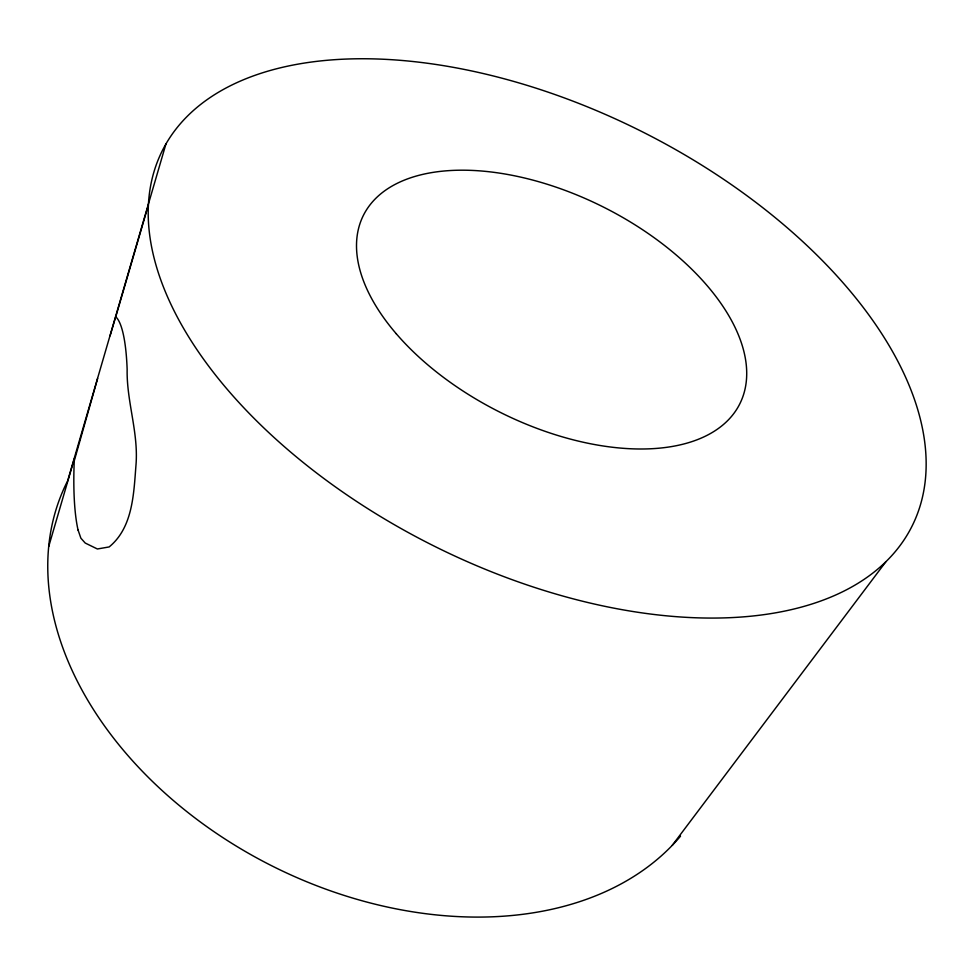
<?xml version="1.0" encoding="UTF-8"?>
<svg xmlns="http://www.w3.org/2000/svg" width="974" height="974" viewBox="0 0 974 974"><rect width="100%" height="100%" fill="white"/><g stroke="black" fill="none" stroke-linecap="round" stroke-linejoin="round"><path stroke-width="1.46" d="M97.644 378.448L74.243 460.909A117.355 24.253 -84.3 0 0 78.09 530.16M78.103 530.124L80.879 538.184L85.213 543.042L97.388 548.983L109.149 546.938C133.255 527.263 133.755 492.649 136.056 464.111C138.418 431.932 126.51 401.142 127.144 369.365A117.355 24.253 -84.3 0 0 116.21 317.232L115.93 316.014L110.074 335.835M165.945 143.945L67.669 480.815A356.058 251.584 26.6 0 0 245.74 851.714A356.058 251.584 26.6 0 0 680.522 836.167M48.7 546.572L74.414 458.486M115.687 317.061L148.401 204.954M672.255 845.347L885.914 561.694A419.246 231.836 26.6 0 0 512.032 80.939A419.246 231.836 26.6 0 0 213.598 372.604A419.246 231.836 26.6 0 0 885.914 561.694M396.333 333.826A210.469 114.871 26.6 0 0 731.547 416.361A210.469 114.871 26.6 0 0 526.958 178.595A210.469 114.871 26.6 0 0 396.333 333.826"/></g></svg>
